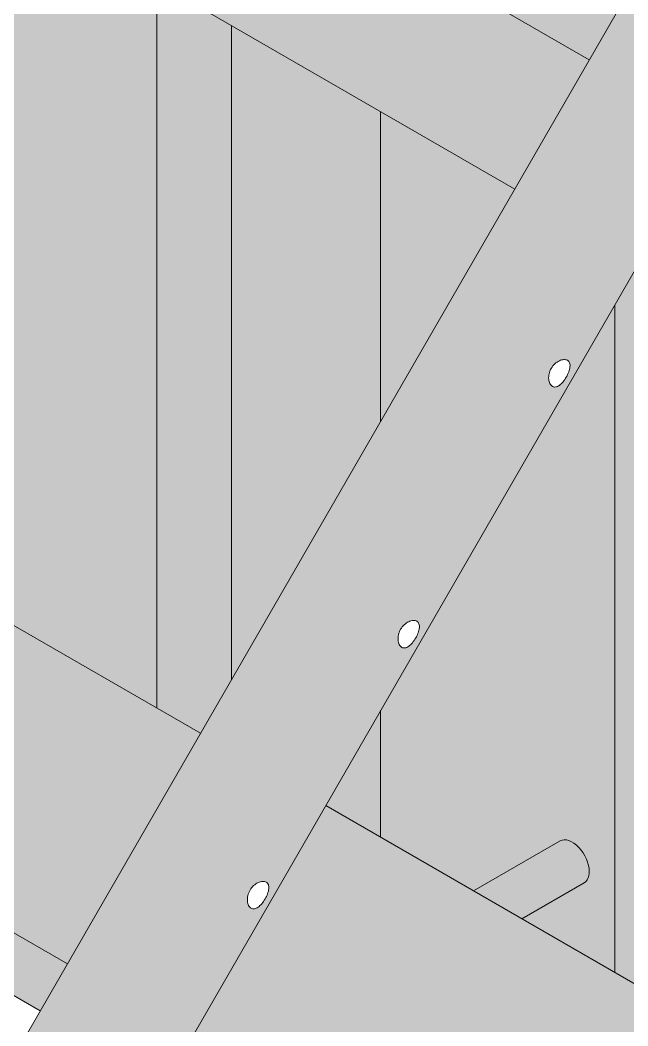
# Model space of a CAD drawing. Extents: x -23436 to 4767, y -3862 to 10024.
# Drawn here: x -14766.4 to -14731.8, y 8021.9 to 8079.2 of the extents above; entities that cross this region are included whole.
import ezdxf

# ---------------------------------------------------------------- set-up
doc = ezdxf.new("R2010")
doc.units = 0
doc.layers.get('0').update_dxf_attribs({"lineweight": 13})
doc.layers.add('3D.', color=254, linetype='Continuous')
doc.layers.add('Reaproveitamento', color=252, linetype='Continuous')
doc.layers.add('Escora de Viga', color=250, linetype='Continuous', lineweight=20)
doc.layers.add('Madeira', color=100, linetype='Continuous', lineweight=13)

msp = doc.modelspace()

# ---------------------------------------------------------------- hatches: boundary and pattern name
at = {"layer": '3D.'}
h = msp.add_hatch(color=9, dxfattribs=at)
edge = h.paths.add_edge_path()
edge.add_line((-14702.45910059546, 8115.127891939528), (-14709.58673694993, 8119.243034707428))
edge.add_line((-14709.58673694993, 8119.243034707428), (-14786.74566384756, 7985.59985306312))
edge.add_line((-14786.74566384767, 7985.59985306312), (-14779.61802749337, 7981.484710295337))
edge.add_line((-14779.61802749337, 7981.484710295337), (-14778.21416368436, 7983.916273739031))
edge.add_line((-14778.21416368436, 7983.916273739031), (-14778.60301825417, 7984.140779029638))
edge.add_spline(control_points=[(-14778.603018254, 7984.140779029638), (-14778.66689114513, 7984.097455400437), (-14778.73429011794, 7984.067032307039), (-14778.8670277988, 7984.04596281663), (-14778.93202586986, 7984.058495554318), (-14779.0400105279, 7984.120840525533), (-14779.08998112079, 7984.174684977132), (-14779.16120409897, 7984.313511209026), (-14779.18405381167, 7984.39603940533), (-14779.19347605297, 7984.481679998733)], knot_values=[0.390733154026322, 0.390733154026322, 0.390733154026322, 0.390733154026322, 0.5668263959272986, 0.5668263959272986, 0.7557601903187745, 0.7557601903187745, 0.9446939847103076, 0.9446939847103076, 1.120787226549488, 1.120787226549488, 1.120787226549488, 1.120787226549488], degree=3, periodic=0)
edge.add_spline(control_points=[(-14779.19347605297, 7984.481679998733), (-14779.19416311379, 7984.487924829637), (-14779.19477877837, 7984.494186209924), (-14779.20332015988, 7984.592766858726), (-14779.19675369126, 7984.700046614033), (-14779.1471294822, 7984.915185634223), (-14779.10386226951, 7985.022956643124), (-14778.99587046345, 7985.210003937829), (-14778.92417163846, 7985.301359947525), (-14778.76266788629, 7985.451905283322), (-14778.67304412708, 7985.511231889732), (-14778.58340009006, 7985.553125160632), (-14778.57766974358, 7985.555722669729), (-14778.57191803075, 7985.558250073025)], knot_values=[1.120787226549488, 1.120787226549488, 1.120787226549488, 1.120787226549488, 1.13362777910184, 1.13362777910184, 1.322574079869744, 1.322574079869744, 1.511520380637648, 1.511520380637648, 1.700466681405548, 1.700466681405548, 1.889412982173449, 1.889412982173449, 1.902253534726051, 1.902253534726051, 1.902253534726051, 1.902253534726051], degree=3, periodic=0)
edge.add_spline(control_points=[(-14778.57191803075, 7985.558250073025), (-14778.49303998078, 7985.592910469628), (-14778.41014360976, 7985.614386136136), (-14778.25430507715, 7985.622118343324), (-14778.18268911786, 7985.605764766138), (-14778.07470445988, 7985.543419794822), (-14778.03135175486, 7985.493396182837), (-14777.98322962878, 7985.367907234018), (-14777.97587731395, 7985.294326464633), (-14777.98146023184, 7985.217349103828)], knot_values=[1.902253534726051, 1.902253534726051, 1.902253534726051, 1.902253534726051, 2.078346776564908, 2.078346776564908, 2.267280570956365, 2.267280570956365, 2.456214365347896, 2.456214365347896, 2.632307607249654, 2.632307607249654, 2.632307607249654, 2.632307607249654], degree=3, periodic=0)
edge.add_line((-14777.98146023184, 7985.217349103828), (-14777.59260566226, 7984.992843813512))
edge.add_line((-14777.59260566226, 7984.992843813323), (-14702.45910059546, 8115.127891939528))
edge = h.paths.add_edge_path(flags=16)
edge.add_spline(control_points=[(-14735.32647445788, 8058.867717568226), (-14735.38047036076, 8058.774193920823), (-14735.44538470528, 8058.678920889421), (-14735.58259813198, 8058.514351527616), (-14735.65509012878, 8058.44513389352), (-14735.79097341666, 8058.348211992039), (-14735.86355030719, 8058.313985492934), (-14736.00095730009, 8058.292174841235), (-14736.06595537114, 8058.304707578924), (-14736.17394002918, 8058.367052550211), (-14736.22391062208, 8058.420897001723), (-14736.29763901037, 8058.564606722621), (-14736.32125447599, 8058.654369904414), (-14736.33724966117, 8058.83897888323), (-14736.33068319254, 8058.946258638638), (-14736.2810589836, 8059.161397658829), (-14736.23779177079, 8059.269168667526), (-14736.12979996474, 8059.45621596242), (-14736.05810113974, 8059.547571972233), (-14735.89659738757, 8059.698117308029), (-14735.80697362837, 8059.757443914221), (-14735.63909997007, 8059.835896167135), (-14735.54955504167, 8059.860326164928), (-14735.38823457826, 8059.86833036793), (-14735.31661861898, 8059.851976790627), (-14735.20863396117, 8059.789631819325), (-14735.16528125615, 8059.739608207428), (-14735.11546633848, 8059.609704935212), (-14735.10881891056, 8059.529738254731), (-14735.12481409586, 8059.363598924627), (-14735.14851232666, 8059.266210196716), (-14735.22242686154, 8059.065095202723), (-14735.27247855488, 8058.961241215629), (-14735.32647445788, 8058.867717568226)], knot_values=[0, 0, 0, 0, 0.1889463007679005, 0.1889463007679005, 0.3778926015358011, 0.3778926015358011, 0.5668263959272731, 0.5668263959272731, 0.7557601903187449, 0.7557601903187449, 0.9446939847102356, 0.9446939847102356, 1.133627779101725, 1.133627779101725, 1.322574079869657, 1.322574079869657, 1.51152038063759, 1.51152038063759, 1.700466681405501, 1.700466681405501, 1.88941298217341, 1.88941298217341, 2.078346776564893, 2.078346776564893, 2.267280570956375, 2.267280570956375, 2.456214365347868, 2.456214365347868, 2.645148159739358, 2.645148159739358, 2.834094460507292, 2.834094460507292, 3.023040761275221, 3.023040761275221, 3.023040761275221, 3.023040761275221], degree=3, periodic=0)
edge = h.paths.add_edge_path(flags=16)
edge.add_spline(control_points=[(-14743.89968855756, 8044.018475163221), (-14743.95368446056, 8043.924951515817), (-14744.01859880508, 8043.829678484415), (-14744.15581223166, 8043.665109122523), (-14744.22830422859, 8043.595891488732), (-14744.36418751629, 8043.498969587034), (-14744.43676440699, 8043.464743087929), (-14744.57417139977, 8043.442932436332), (-14744.63916947065, 8043.455465173933), (-14744.74715412875, 8043.517810145337), (-14744.79712472188, 8043.571654596717), (-14744.87085311006, 8043.715364317717), (-14744.89446857579, 8043.805127499423), (-14744.91046376097, 8043.989736478326), (-14744.90389729205, 8044.097016233836), (-14744.85427308329, 8044.312155254027), (-14744.81100587059, 8044.41992626271), (-14744.70301406448, 8044.606973557429), (-14744.63131523949, 8044.698329567227), (-14744.46981148726, 8044.848874902937), (-14744.38018772817, 8044.908201509419), (-14744.21231406987, 8044.986653762231), (-14744.12276914147, 8045.011083760024), (-14743.9614486783, 8045.019087963128), (-14743.88983271895, 8045.002734385724), (-14743.78184806097, 8044.940389414422), (-14743.73849535607, 8044.890365802525), (-14743.68868043828, 8044.760462530337), (-14743.6820330106, 8044.680495849827), (-14743.69802819537, 8044.514356519723), (-14743.72172642646, 8044.416967791914), (-14743.79564096128, 8044.215852797717), (-14743.84569265456, 8044.111998810624), (-14743.89968855756, 8044.018475163221)], knot_values=[0, 0, 0, 0, 0.1889463007679049, 0.1889463007679049, 0.3778926015358097, 0.3778926015358097, 0.5668263959272859, 0.5668263959272859, 0.7557601903187621, 0.7557601903187621, 0.9446939847102956, 0.9446939847102956, 1.133627779101827, 1.133627779101827, 1.322574079869715, 1.322574079869715, 1.511520380637608, 1.511520380637608, 1.700466681405514, 1.700466681405514, 1.889412982173418, 1.889412982173418, 2.078346776564885, 2.078346776564885, 2.267280570956351, 2.267280570956351, 2.456214365347872, 2.456214365347872, 2.645148159739391, 2.645148159739391, 2.834094460507323, 2.834094460507323, 3.023040761275252, 3.023040761275252, 3.023040761275252, 3.023040761275252], degree=3, periodic=0)
edge = h.paths.add_edge_path(flags=16)
edge.add_spline(control_points=[(-14726.75326035808, 8073.716959973028), (-14726.80725626108, 8073.623436325624), (-14726.87217060559, 8073.528163294222), (-14727.00938403224, 8073.363593932418), (-14727.08187602904, 8073.294376298642), (-14727.21775931698, 8073.197454396914), (-14727.29033620744, 8073.163227897838), (-14727.4277432004, 8073.141417246139), (-14727.49274127129, 8073.153949983827), (-14727.60072592927, 8073.216294955217), (-14727.65069652228, 8073.270139406524), (-14727.72442491086, 8073.413849127423), (-14727.74804037636, 8073.503612309216), (-14727.76403556149, 8073.688221288221), (-14727.75746909286, 8073.795501043629), (-14727.7078448838, 8074.010640063834), (-14727.66457767099, 8074.118411072517), (-14727.55658586488, 8074.305458367222), (-14727.48488703989, 8074.396814377034), (-14727.32338328777, 8074.547359712933), (-14727.23375952856, 8074.606686319124), (-14727.06588587044, 8074.685138572126), (-14726.97634094198, 8074.70956856973), (-14726.81502047858, 8074.717572772935), (-14726.74340451947, 8074.701219195633), (-14726.63541986149, 8074.638874224316), (-14726.59206715664, 8074.588850612419), (-14726.5422522388, 8074.458947340028), (-14726.53560481106, 8074.378980659634), (-14726.55159999618, 8074.212841329414), (-14726.57529822704, 8074.115452601722), (-14726.64921276185, 8073.914337607524), (-14726.69926445508, 8073.810483620533), (-14726.75326035808, 8073.716959973028)], knot_values=[0, 0, 0, 0, 0.1889463007679005, 0.1889463007679005, 0.3778926015358011, 0.3778926015358011, 0.5668263959272668, 0.5668263959272668, 0.7557601903187324, 0.7557601903187324, 0.9446939847102368, 0.9446939847102368, 1.133627779101741, 1.133627779101741, 1.322574079869687, 1.322574079869687, 1.511520380637633, 1.511520380637633, 1.700466681405536, 1.700466681405536, 1.889412982173443, 1.889412982173443, 2.078346776564909, 2.078346776564909, 2.267280570956379, 2.267280570956379, 2.456214365347929, 2.456214365347929, 2.645148159739477, 2.645148159739477, 2.834094460507381, 2.834094460507381, 3.023040761275283, 3.023040761275283, 3.023040761275283, 3.023040761275283], degree=3, periodic=0)
edge = h.paths.add_edge_path(flags=16)
edge.add_spline(control_points=[(-14752.47290265707, 8029.16923275823), (-14752.52689856036, 8029.075709111015), (-14752.59181290476, 8028.980436079541), (-14752.72902633146, 8028.815866717721), (-14752.80151832815, 8028.746649083829), (-14752.93740161609, 8028.649727182232), (-14753.00997850673, 8028.615500683127), (-14753.14738549957, 8028.593690031326), (-14753.21238357057, 8028.606222768927), (-14753.32036822855, 8028.668567740433), (-14753.37033882157, 8028.722412191915), (-14753.44406721009, 8028.866121912712), (-14753.46768267565, 8028.955885094636), (-14753.48367786077, 8029.140494073525), (-14753.47711139197, 8029.247773828831), (-14753.42748718309, 8029.462912849021), (-14753.38421997028, 8029.570683857835), (-14753.27622816416, 8029.757731152526), (-14753.20452933917, 8029.849087162323), (-14753.04302558706, 8029.999632498033), (-14752.95340182756, 8030.05895910453), (-14752.78552816973, 8030.137411357226), (-14752.69598324133, 8030.161841355019), (-14752.5346627781, 8030.169845558035), (-14752.46304681858, 8030.153491980922), (-14752.35506216066, 8030.091147009533), (-14752.31170945599, 8030.041123397621), (-14752.26189453791, 8029.911220125434), (-14752.25524711028, 8029.831253444821), (-14752.27124229541, 8029.665114114732), (-14752.29494052638, 8029.56772538704), (-14752.36885506108, 8029.366610392712), (-14752.41890675436, 8029.262756405633), (-14752.47290265707, 8029.16923275823)], knot_values=[0, 0, 0, 0, 0.1889463007679113, 0.1889463007679113, 0.3778926015358225, 0.3778926015358225, 0.5668263959273051, 0.5668263959273051, 0.7557601903187874, 0.7557601903187874, 0.9446939847103069, 0.9446939847103069, 1.133627779101824, 1.133627779101824, 1.322574079869728, 1.322574079869728, 1.511520380637633, 1.511520380637633, 1.700466681405534, 1.700466681405534, 1.889412982173434, 1.889412982173434, 2.078346776564905, 2.078346776564905, 2.267280570956377, 2.267280570956377, 2.456214365347884, 2.456214365347884, 2.645148159739389, 2.645148159739389, 2.834094460507305, 2.834094460507305, 3.023040761275225, 3.023040761275225, 3.023040761275225, 3.023040761275225], degree=3, periodic=0)
edge = h.paths.add_edge_path(flags=16)
edge.add_spline(control_points=[(-14718.18004625828, 8088.566202378033), (-14718.23404216133, 8088.47267873063), (-14718.29895650568, 8088.377405699126), (-14718.43616993238, 8088.212836337423), (-14718.50866192936, 8088.143618703516), (-14718.64454521718, 8088.046696801715), (-14718.71712210764, 8088.012470302712), (-14718.85452910048, 8087.99065965113), (-14718.91952717166, 8088.003192388731), (-14719.0275118297, 8088.06553736012), (-14719.07748242225, 8088.11938181153), (-14719.15121081077, 8088.263091532428), (-14719.17482627668, 8088.352854714221), (-14719.19082146174, 8088.537463693023), (-14719.18425499306, 8088.644743448518), (-14719.13463078406, 8088.859882468738), (-14719.09136357107, 8088.967653477421), (-14718.98337176537, 8089.154700772227), (-14718.91167294026, 8089.24605678204), (-14718.75016918809, 8089.396602117837), (-14718.66054542888, 8089.455928724028), (-14718.49267177058, 8089.534380976913), (-14718.40312684218, 8089.558810974735), (-14718.24180637907, 8089.566815177839), (-14718.17019041967, 8089.550461600624), (-14718.06220576169, 8089.488116629118), (-14718.01885305696, 8089.438093017236), (-14717.96903813917, 8089.308189745019), (-14717.96239071137, 8089.228223064538), (-14717.97838589649, 8089.06208373442), (-14718.00208412718, 8088.964695006523), (-14718.075998662, 8088.763580012428), (-14718.12605035539, 8088.659726025437), (-14718.18004625828, 8088.566202378033)], knot_values=[0, 0, 0, 0, 0.1889463007678995, 0.1889463007678995, 0.377892601535799, 0.377892601535799, 0.5668263959272697, 0.5668263959272697, 0.7557601903187404, 0.7557601903187404, 0.9446939847102452, 0.9446939847102452, 1.133627779101749, 1.133627779101749, 1.322574079869682, 1.322574079869682, 1.511520380637614, 1.511520380637614, 1.70046668140552, 1.70046668140552, 1.889412982173426, 1.889412982173426, 2.078346776564896, 2.078346776564896, 2.267280570956365, 2.267280570956365, 2.456214365347885, 2.456214365347885, 2.645148159739405, 2.645148159739405, 2.834094460507337, 2.834094460507337, 3.023040761275268, 3.023040761275268, 3.023040761275268, 3.023040761275268], degree=3, periodic=0)
edge = h.paths.add_edge_path(flags=16)
edge.add_spline(control_points=[(-14761.04611675699, 8014.319990353413), (-14761.10011266005, 8014.226466706024), (-14761.16502700427, 8014.131193674637), (-14761.30224043127, 8013.966624312832), (-14761.37473242795, 8013.897406678925), (-14761.51061571577, 8013.800484777226), (-14761.58319260647, 8013.766258278034), (-14761.72059959937, 8013.744447626525), (-14761.78559767043, 8013.756980364125), (-14761.89358232795, 8013.819325335529), (-14761.94355292108, 8013.873169787026), (-14762.01728130977, 8014.016879507837), (-14762.04089677539, 8014.10664268963), (-14762.05689196046, 8014.291251668636), (-14762.05032549177, 8014.398531423825), (-14762.00070128277, 8014.613670444031), (-14761.95743406996, 8014.72144145283), (-14761.84944226396, 8014.90848874752), (-14761.77774343897, 8014.999844757333), (-14761.61623968669, 8015.150390093129), (-14761.52661592736, 8015.209716699539), (-14761.35874226947, 8015.288168952424), (-14761.26919734078, 8015.312598950028), (-14761.10787687778, 8015.320603153132), (-14761.03626091826, 8015.304249575916), (-14760.9282762604, 8015.241904604629), (-14760.88492355567, 8015.191880992717), (-14760.83510863777, 8015.061977720428), (-14760.82846121008, 8014.98201103983), (-14760.84445639497, 8014.815871709829), (-14760.86815462618, 8014.718482982034), (-14760.94206916059, 8014.517367987939), (-14760.99212085399, 8014.413514000817), (-14761.04611675699, 8014.319990353413)], knot_values=[0, 0, 0, 0, 0.1889463007679113, 0.1889463007679113, 0.3778926015358225, 0.3778926015358225, 0.5668263959273051, 0.5668263959273051, 0.7557601903187875, 0.7557601903187875, 0.9446939847102784, 0.9446939847102784, 1.133627779101769, 1.133627779101769, 1.322574079869696, 1.322574079869696, 1.511520380637633, 1.511520380637633, 1.700466681405533, 1.700466681405533, 1.889412982173434, 1.889412982173434, 2.078346776564905, 2.078346776564905, 2.267280570956377, 2.267280570956377, 2.456214365347868, 2.456214365347868, 2.645148159739358, 2.645148159739358, 2.834094460507292, 2.834094460507292, 3.023040761275221, 3.023040761275221, 3.023040761275221, 3.023040761275221], degree=3, periodic=0)
edge = h.paths.add_edge_path(flags=16)
edge.add_spline(control_points=[(-14709.60683215859, 8103.415444782937), (-14709.66082806147, 8103.321921135534), (-14709.72574240599, 8103.226648104117), (-14709.86295583275, 8103.062078742225), (-14709.9354478295, 8102.99286110842), (-14710.07133111737, 8102.895939206721), (-14710.14390800796, 8102.861712707529), (-14710.28131500086, 8102.839902056019), (-14710.34631307186, 8102.852434793635), (-14710.45429772978, 8102.914779764922), (-14710.50426832274, 8102.968624216521), (-14710.57799671138, 8103.11233393723), (-14710.60161217688, 8103.202097119125), (-14710.617607362, 8103.386706098028), (-14710.61104089337, 8103.493985853524), (-14710.56141668414, 8103.709124873511), (-14710.51814947157, 8103.816895882426), (-14710.41015766545, 8104.003943177131), (-14710.33845884046, 8104.095299186914), (-14710.17695508829, 8104.245844522711), (-14710.08733132885, 8104.305171128932), (-14709.91945767107, 8104.383623381918), (-14709.82991274238, 8104.408053379537), (-14709.66859227915, 8104.416057582626), (-14709.59697631987, 8104.399704005527), (-14709.488991662, 8104.337359034123), (-14709.44563895716, 8104.287335422125), (-14709.39582403896, 8104.157432149821), (-14709.38917661169, 8104.077465469325), (-14709.40517179669, 8103.91132613941), (-14709.42887002767, 8103.813937411529), (-14709.5027845622, 8103.612822417332), (-14709.55283625565, 8103.50896843034), (-14709.60683215859, 8103.415444782937)], knot_values=[0, 0, 0, 0, 0.1889463007679059, 0.1889463007679059, 0.3778926015358117, 0.3778926015358117, 0.5668263959272889, 0.5668263959272889, 0.7557601903187661, 0.7557601903187661, 0.9446939847102572, 0.9446939847102572, 1.133627779101747, 1.133627779101747, 1.322574079869694, 1.322574079869694, 1.511520380637639, 1.511520380637639, 1.700466681405536, 1.700466681405536, 1.889412982173438, 1.889412982173438, 2.078346776564916, 2.078346776564916, 2.267280570956391, 2.267280570956391, 2.456214365347896, 2.456214365347896, 2.645148159739404, 2.645148159739404, 2.834094460507322, 2.834094460507322, 3.02304076127524, 3.02304076127524, 3.02304076127524, 3.02304076127524], degree=3, periodic=0)
edge = h.paths.add_edge_path(flags=16)
edge.add_spline(control_points=[(-14769.61933085667, 7999.470747948524), (-14769.67332675956, 7999.377224301135), (-14769.73824110419, 7999.281951269631), (-14769.87545453077, 7999.117381907929), (-14769.94794652758, 7999.048164273934), (-14770.08382981546, 7998.951242372323), (-14770.15640670627, 7998.91701587313), (-14770.29381369906, 7998.895205221519), (-14770.35881176994, 7998.90773795912), (-14770.4667964281, 7998.970082930626), (-14770.51676702088, 7999.023927382035), (-14770.59049540934, 7999.167637102933), (-14770.61411087507, 7999.257400284625), (-14770.63010605997, 7999.442009263732), (-14770.62353959157, 7999.549289019023), (-14770.57391538245, 7999.764428039214), (-14770.5306481697, 7999.872199047839), (-14770.42265636359, 8000.059246342718), (-14770.3509575386, 8000.150602352429), (-14770.18945378654, 8000.301147688328), (-14770.09983002739, 8000.360474294534), (-14769.93195636915, 8000.438926547331), (-14769.84241144075, 8000.463356545211), (-14769.68109097746, 8000.471360748315), (-14769.60947501806, 8000.455007170925), (-14769.50149036008, 8000.392662199638), (-14769.45813765535, 8000.342638587828), (-14769.40832273739, 8000.212735315525), (-14769.40167530977, 8000.132768635029), (-14769.41767049489, 7999.966629304925), (-14769.44136872575, 7999.869240577029), (-14769.51528326057, 7999.668125582933), (-14769.56533495385, 7999.564271595826), (-14769.61933085667, 7999.470747948524)], knot_values=[0, 0, 0, 0, 0.1889463007679049, 0.1889463007679049, 0.3778926015358097, 0.3778926015358097, 0.5668263959272865, 0.5668263959272865, 0.7557601903187626, 0.7557601903187626, 0.9446939847102672, 0.9446939847102672, 1.133627779101771, 1.133627779101771, 1.322574079869715, 1.322574079869715, 1.511520380637664, 1.511520380637664, 1.700466681405558, 1.700466681405558, 1.88941298217345, 1.88941298217345, 2.078346776564924, 2.078346776564924, 2.267280570956395, 2.267280570956395, 2.456214365347885, 2.456214365347885, 2.645148159739378, 2.645148159739378, 2.834094460507323, 2.834094460507323, 3.023040761275268, 3.023040761275268, 3.023040761275268, 3.023040761275268], degree=3, periodic=0)
for points in [[(-14758.63065104037, 8081.329216161337), (-14776.81718451985, 8091.829216161235), (-14776.81718451985, 8050.529216161334), (-14758.63065104037, 8040.029216161334)], [(-14738.26488048008, 8069.571033046233), (-14745.90007760476, 8073.979216161331), (-14745.90007760476, 8056.346483700823)]]:
    msp.add_hatch(color=256, dxfattribs=at).paths.add_polyline_path(points)
h = msp.add_hatch(color=9, dxfattribs=at)
edge = h.paths.add_edge_path()
edge.add_line((-14763.72602735153, 8025.471033046228), (-14756.14830506827, 8038.59603304614))
edge.add_line((-14756.14830506827, 8038.59603304614), (-14811.97781591334, 8070.829216161235))
edge.add_line((-14811.97781591334, 8070.829216161235), (-14827.13326047956, 8062.079216161337))
edge.add_line((-14827.13326047956, 8062.079216161337), (-14819.3119488581, 8057.56357979114))
edge.add_ellipse((-14818.03999373993, 8051.929216161227), major_axis=(-3.132520536443655, 5.425684724873319), ratio=0.5773502691896255, start_angle=298.3144101119255, end_angle=331.6855898881305, ccw=False)
edge.add_line((-14816.76803862189, 8056.094852531432), (-14763.72602735153, 8025.471033046228))
h = msp.add_hatch(color=256, dxfattribs=at)
edge = h.paths.add_edge_path()
edge.add_line((-14732.56328638633, 8062.985912629536), (-14745.90007760476, 8039.885912629414))
edge.add_line((-14745.90007760476, 8039.885912629414), (-14745.90007760476, 8032.679216161328))
edge.add_line((-14745.90007760476, 8032.679216161328), (-14740.60339625146, 8029.621175756331))
edge.add_line((-14740.60339625146, 8029.621175756331), (-14735.67401464506, 8032.467155553737))
edge.add_ellipse((-14734.988157517, 8031.279216161334), major_axis=(-0.6858571279792418, 1.187939392393313), ratio=0.5773502691896261, start_angle=224.9999999999837, end_angle=359.99999999998846, ccw=False)
edge.add_ellipse((-14734.988157517, 8031.279216161334), major_axis=(-0.6858571279792418, 1.187939392393313), ratio=0.5773502691896261, start_angle=179.9999999999886, end_angle=224.9999999999837, ccw=False)
edge.add_line((-14734.302300389, 8030.091276768931), (-14737.85996773969, 8028.037256566431))
edge.add_line((-14737.85996773957, 8028.037256566431), (-14732.56328638633, 8024.979216161229))
edge.add_line((-14732.56328638633, 8024.979216161229), (-14732.56328638633, 8062.98591262942))
h = msp.add_hatch(color=9, dxfattribs=at)
edge = h.paths.add_edge_path()
edge.add_line((-14765.26856814076, 8022.79927402652), (-14763.72602735153, 8025.471033046228))
edge.add_line((-14763.72602735153, 8025.471033046228), (-14816.76803862189, 8056.094852531432))
edge.add_ellipse((-14818.03999373993, 8051.929216161227), major_axis=(-3.132520536443655, 5.425684724873319), ratio=0.5773502691896255, start_angle=240.7412064640131, end_angle=298.3144101119219, ccw=False)
edge.add_line((-14813.77608150216, 8050.855211954216), (-14765.26856814076, 8022.79927402652))
h = msp.add_hatch(color=9, dxfattribs=at)
edge = h.paths.add_edge_path()
edge.add_ellipse((-14699.22130834057, 7983.329216161235), major_axis=(-3.132520536443655, 5.425684724873319), ratio=0.5773502691896255, start_angle=298.3144101104981, end_angle=331.6855898892738, ccw=False)
edge.add_ellipse((-14699.22130834057, 7983.329216161235), major_axis=(-3.132520536443655, 5.425684724873319), ratio=0.5773502691896255, start_angle=236.2930856372643, end_angle=298.3144101104982)
edge.add_line((-14697.94935322246, 7987.494852531237), (-14690.12804160082, 7982.979216161331))
edge.add_line((-14690.12804160082, 7982.979216161331), (-14674.97259703478, 7991.729216161331))
edge.add_line((-14674.97259703478, 7991.729216161331), (-14749.02066871397, 8034.480890278226))
edge.add_line((-14749.02066871397, 8034.480890278226), (-14756.59839099705, 8021.355890278328))
edge.add_line((-14756.59839099717, 8021.355890278328), (-14700.49326345879, 7988.963579791134))
h = msp.add_hatch(color=8, dxfattribs=at)
edge = h.paths.add_edge_path()
edge.add_ellipse((-14734.988157517, 8031.279216161334), major_axis=(-0.6858571279792407, 1.187939392393315), ratio=0.577350269189626, start_angle=179.9999999999885, end_angle=224.9999999999837)
edge.add_ellipse((-14734.988157517, 8031.279216161334), major_axis=(-0.6858571279792407, 1.187939392393315), ratio=0.577350269189626, start_angle=224.9999999999837, end_angle=359.9999999999883)
edge.add_line((-14735.67401464489, 8032.467155553737), (-14740.60339625146, 8029.621175756331))
edge.add_line((-14740.60339625146, 8029.621175756331), (-14737.85996773969, 8028.037256566431))
edge.add_line((-14737.85996773957, 8028.037256566431), (-14734.30230038888, 8030.091276768931))
at = {"layer": 'Reaproveitamento', "true_color": 0xf26722}
h = msp.add_hatch(color=30, dxfattribs=at)
h.dxf.hatch_style = 1
edge = h.paths.add_edge_path()
edge.add_line((-14766.35220352394, 8095.58725656641), (-14773.79143819159, 8091.292212428603))
edge.add_ellipse((-14774.39231338906, 8092.529216161334), major_axis=(-0.6858571279792407, 1.187939392393315), ratio=0.577350269189626, start_angle=1.8911805454990827e-10, end_angle=179.9999999996021, ccw=False)
edge.add_ellipse((-14774.39231338906, 8092.529216161334), major_axis=(-0.6858571279792407, 1.187939392393315), ratio=0.577350269189626, start_angle=179.9999999996021, end_angle=360.0000000001891)
edge.add_line((-14775.07817051701, 8093.717155553739), (-14769.09563203588, 8097.171175756299))
edge.add_line((-14769.09563203588, 8097.171175756299), (-14796.82237134724, 8113.179216161328))
edge.add_line((-14796.82237134724, 8113.179216161328), (-14796.82237134724, 8103.379216161326))
edge.add_line((-14796.82237134724, 8103.379216161326), (-14738.26488048019, 8069.571033046295))
edge.add_line((-14738.26488048019, 8069.571033046295), (-14734.0213560017, 8076.92103304621))
edge.add_line((-14734.0213560017, 8076.92103304621), (-14766.35220352394, 8095.58725656641))
h = msp.add_hatch(color=30, dxfattribs=at)
h.dxf.hatch_style = 1
h.paths.add_polyline_path([(-14763.32111461085, 8097.337256566274), (-14766.35220352394, 8095.58725656641), (-14734.0213560017, 8076.92103304621), (-14732.50581154511, 8079.54603304615)])
h = msp.add_hatch(color=30, dxfattribs=at)
h.dxf.hatch_style = 1
h.paths.add_polyline_path([(-14754.38712656168, 8078.879216161346), (-14758.63065104037, 8081.329216161421), (-14758.63065104037, 8040.029216161349), (-14756.14830506839, 8038.596033046211), (-14754.38712656168, 8041.646483701048)])
h = msp.add_hatch(color=30, dxfattribs=at)
h.dxf.hatch_style = 1
h.paths.add_polyline_path([(-14745.90007760476, 8073.979216161464), (-14754.38712656168, 8078.879216161346), (-14754.38712656168, 8041.646483701048), (-14745.90007760476, 8056.34648370074)])
h = msp.add_hatch(color=30, dxfattribs=at)
h.dxf.hatch_style = 1
h.paths.add_polyline_path([(-14728.31976190775, 8063.829216161181), (-14731.13724412584, 8065.455890278232), (-14732.56328638633, 8062.985912629336), (-14732.56328638633, 8024.979216161217), (-14728.31976190775, 8022.529216161203)])
h = msp.add_hatch(color=30, dxfattribs=at)
h.dxf.hatch_style = 1
h.paths.add_polyline_path([(-14745.90007760476, 8039.88591262911), (-14749.02066871402, 8034.48089027825), (-14745.90007760476, 8032.679216161296)])

# ---------------------------------------------------------------- linework, layer by layer
for start_param, end_param in [(3.926990816986953, 6.283185307179385), (3.141592653589591, 3.926990816986953)]:
    msp.add_ellipse((-14734.988157517, 8031.279216161334), major_axis=(-0.6858571279792407, 1.187939392393315), ratio=0.577350269189626, start_param=start_param, end_param=end_param)
for points, knots in [([(-14735.32647445788, 8058.867717568226), (-14735.38047036076, 8058.774193920823), (-14735.44538470528, 8058.678920889421), (-14735.58259813198, 8058.514351527616), (-14735.65509012878, 8058.44513389352), (-14735.79097341666, 8058.348211992039), (-14735.86355030719, 8058.313985492934), (-14736.00095730009, 8058.292174841235), (-14736.06595537114, 8058.304707578924), (-14736.17394002918, 8058.367052550211), (-14736.22391062208, 8058.420897001723), (-14736.29763901037, 8058.564606722621), (-14736.32125447599, 8058.654369904414), (-14736.33724966117, 8058.83897888323), (-14736.33068319254, 8058.946258638638), (-14736.2810589836, 8059.161397658829), (-14736.23779177079, 8059.269168667526), (-14736.12979996474, 8059.45621596242), (-14736.05810113974, 8059.547571972233), (-14735.89659738757, 8059.698117308029), (-14735.80697362837, 8059.757443914221), (-14735.63909997007, 8059.835896167135), (-14735.54955504167, 8059.860326164928), (-14735.38823457826, 8059.86833036793), (-14735.31661861898, 8059.851976790627), (-14735.20863396117, 8059.789631819325), (-14735.16528125615, 8059.739608207428), (-14735.11546633848, 8059.609704935212), (-14735.10881891056, 8059.529738254731), (-14735.12481409586, 8059.363598924627), (-14735.14851232666, 8059.266210196716), (-14735.22242686154, 8059.065095202621), (-14735.27247855488, 8058.961241215629), (-14735.32647445788, 8058.867717568226)], [0, 0, 0, 0, 0.1889463007679005, 0.1889463007679005, 0.3778926015358011, 0.3778926015358011, 0.5668263959272731, 0.5668263959272731, 0.7557601903187449, 0.7557601903187449, 0.9446939847102356, 0.9446939847102356, 1.133627779101725, 1.133627779101725, 1.322574079869657, 1.322574079869657, 1.51152038063759, 1.51152038063759, 1.700466681405501, 1.700466681405501, 1.88941298217341, 1.88941298217341, 2.078346776564893, 2.078346776564893, 2.267280570956375, 2.267280570956375, 2.456214365347868, 2.456214365347868, 2.645148159739358, 2.645148159739358, 2.834094460507292, 2.834094460507292, 3.023040761275221, 3.023040761275221, 3.023040761275221, 3.023040761275221]), ([(-14743.89968855756, 8044.018475163221), (-14743.95368446056, 8043.924951515817), (-14744.01859880508, 8043.829678484415), (-14744.15581223166, 8043.665109122523), (-14744.22830422859, 8043.595891488732), (-14744.36418751629, 8043.498969587034), (-14744.43676440699, 8043.464743087929), (-14744.57417139977, 8043.442932436332), (-14744.63916947065, 8043.455465173933), (-14744.74715412875, 8043.517810145337), (-14744.79712472188, 8043.571654596717), (-14744.87085311006, 8043.715364317717), (-14744.89446857579, 8043.805127499423), (-14744.91046376097, 8043.989736478326), (-14744.90389729205, 8044.097016233836), (-14744.85427308329, 8044.312155254027), (-14744.81100587059, 8044.41992626271), (-14744.70301406448, 8044.606973557429), (-14744.63131523949, 8044.698329567227), (-14744.46981148726, 8044.848874902937), (-14744.38018772817, 8044.908201509419), (-14744.21231406987, 8044.986653762231), (-14744.12276914147, 8045.011083760024), (-14743.9614486783, 8045.019087963026), (-14743.88983271895, 8045.002734385724), (-14743.78184806097, 8044.940389414422), (-14743.73849535607, 8044.890365802525), (-14743.68868043828, 8044.760462530337), (-14743.6820330106, 8044.680495849827), (-14743.69802819537, 8044.514356519723), (-14743.72172642646, 8044.416967791914), (-14743.79564096128, 8044.215852797717), (-14743.84569265456, 8044.111998810624), (-14743.89968855756, 8044.018475163221)], [0, 0, 0, 0, 0.1889463007679049, 0.1889463007679049, 0.3778926015358097, 0.3778926015358097, 0.5668263959272859, 0.5668263959272859, 0.7557601903187621, 0.7557601903187621, 0.9446939847102956, 0.9446939847102956, 1.133627779101827, 1.133627779101827, 1.322574079869715, 1.322574079869715, 1.511520380637608, 1.511520380637608, 1.700466681405514, 1.700466681405514, 1.889412982173418, 1.889412982173418, 2.078346776564885, 2.078346776564885, 2.267280570956351, 2.267280570956351, 2.456214365347872, 2.456214365347872, 2.645148159739391, 2.645148159739391, 2.834094460507323, 2.834094460507323, 3.023040761275252, 3.023040761275252, 3.023040761275252, 3.023040761275252]), ([(-14752.47290265707, 8029.16923275823), (-14752.52689856036, 8029.075709111015), (-14752.59181290476, 8028.980436079541), (-14752.72902633146, 8028.815866717721), (-14752.80151832815, 8028.746649083829), (-14752.93740161609, 8028.649727182232), (-14753.00997850673, 8028.615500682938), (-14753.14738549957, 8028.593690031326), (-14753.21238357057, 8028.606222768927), (-14753.32036822855, 8028.668567740433), (-14753.37033882157, 8028.722412191915), (-14753.44406721009, 8028.866121912712), (-14753.46768267565, 8028.955885094534), (-14753.48367786077, 8029.140494073525), (-14753.47711139197, 8029.247773828831), (-14753.42748718309, 8029.462912849021), (-14753.38421997028, 8029.570683857835), (-14753.27622816416, 8029.757731152526), (-14753.20452933917, 8029.849087162323), (-14753.04302558706, 8029.999632498033), (-14752.95340182756, 8030.05895910453), (-14752.78552816973, 8030.137411357226), (-14752.69598324133, 8030.161841355019), (-14752.5346627781, 8030.169845558035), (-14752.46304681858, 8030.153491980922), (-14752.35506216066, 8030.091147009533), (-14752.31170945599, 8030.041123397621), (-14752.26189453791, 8029.911220125434), (-14752.25524711028, 8029.831253444821), (-14752.27124229541, 8029.665114114732), (-14752.29494052638, 8029.56772538704), (-14752.36885506108, 8029.366610392712), (-14752.41890675436, 8029.262756405633), (-14752.47290265707, 8029.16923275823)], [0, 0, 0, 0, 0.1889463007679113, 0.1889463007679113, 0.3778926015358225, 0.3778926015358225, 0.5668263959273051, 0.5668263959273051, 0.7557601903187874, 0.7557601903187874, 0.9446939847103069, 0.9446939847103069, 1.133627779101824, 1.133627779101824, 1.322574079869728, 1.322574079869728, 1.511520380637633, 1.511520380637633, 1.700466681405534, 1.700466681405534, 1.889412982173434, 1.889412982173434, 2.078346776564905, 2.078346776564905, 2.267280570956377, 2.267280570956377, 2.456214365347884, 2.456214365347884, 2.645148159739389, 2.645148159739389, 2.834094460507305, 2.834094460507305, 3.023040761275225, 3.023040761275225, 3.023040761275225, 3.023040761275225])]:
    msp.add_open_spline(points, degree=3, knots=knots)
at = {"layer": 'Escora de Viga', "extrusion": (-1e-16, 0.8164965809277257, 0.5773502691896263)}
for p, q in [((-14709.58673694993, 8119.243034707428), (-14786.74566384767, 7985.59985306312)), ((-14702.45910059546, 8115.127891939528), (-14777.59260566226, 7984.992843813323)), ((-14756.14830506827, 8038.59603304614), (-14811.97781591334, 8070.829216161235)), ((-14816.76803862189, 8056.094852531432), (-14763.72602735153, 8025.471033046228))]:
    msp.add_line(p, q, dxfattribs=at)
at = {"layer": 'Escora de Viga', "extrusion": (-1e-16, 0.8164965809277257, 0.5773502691896264)}
for p, q in [((-14813.77608150216, 8050.855211954216), (-14765.26856814088, 8022.79927402652)), ((-14674.97259703478, 7991.729216161331), (-14749.02066871397, 8034.480890278226)), ((-14735.67401464489, 8032.467155553737), (-14740.60339625146, 8029.621175756331)), ((-14734.302300389, 8030.091276768931), (-14737.85996773957, 8028.037256566431))]:
    msp.add_line(p, q, dxfattribs=at)
at = {"layer": 'Madeira', "color": 250, "extrusion": (-1e-16, 0.8164965809277257, 0.5773502691896264)}
for p, q in [((-14796.82237134724, 8103.379216161326), (-14738.26488048008, 8069.571033046233)), ((-14734.02135600174, 8076.921033046239), (-14766.35220352399, 8095.587256566434)), ((-14758.63065104037, 8040.029216161334), (-14758.63065104037, 8081.329216161337)), ((-14754.38712656168, 8041.646483701015), (-14754.38712656168, 8078.879216161326)), ((-14745.90007760476, 8056.346483700823), (-14745.90007760476, 8073.979216161331)), ((-14732.56328638633, 8024.979216161229), (-14732.56328638633, 8062.985912629536)), ((-14745.90007760476, 8032.679216161328), (-14745.90007760476, 8039.885912629414))]:
    msp.add_line(p, q, dxfattribs=at)

doc.saveas('drawing.dxf')
